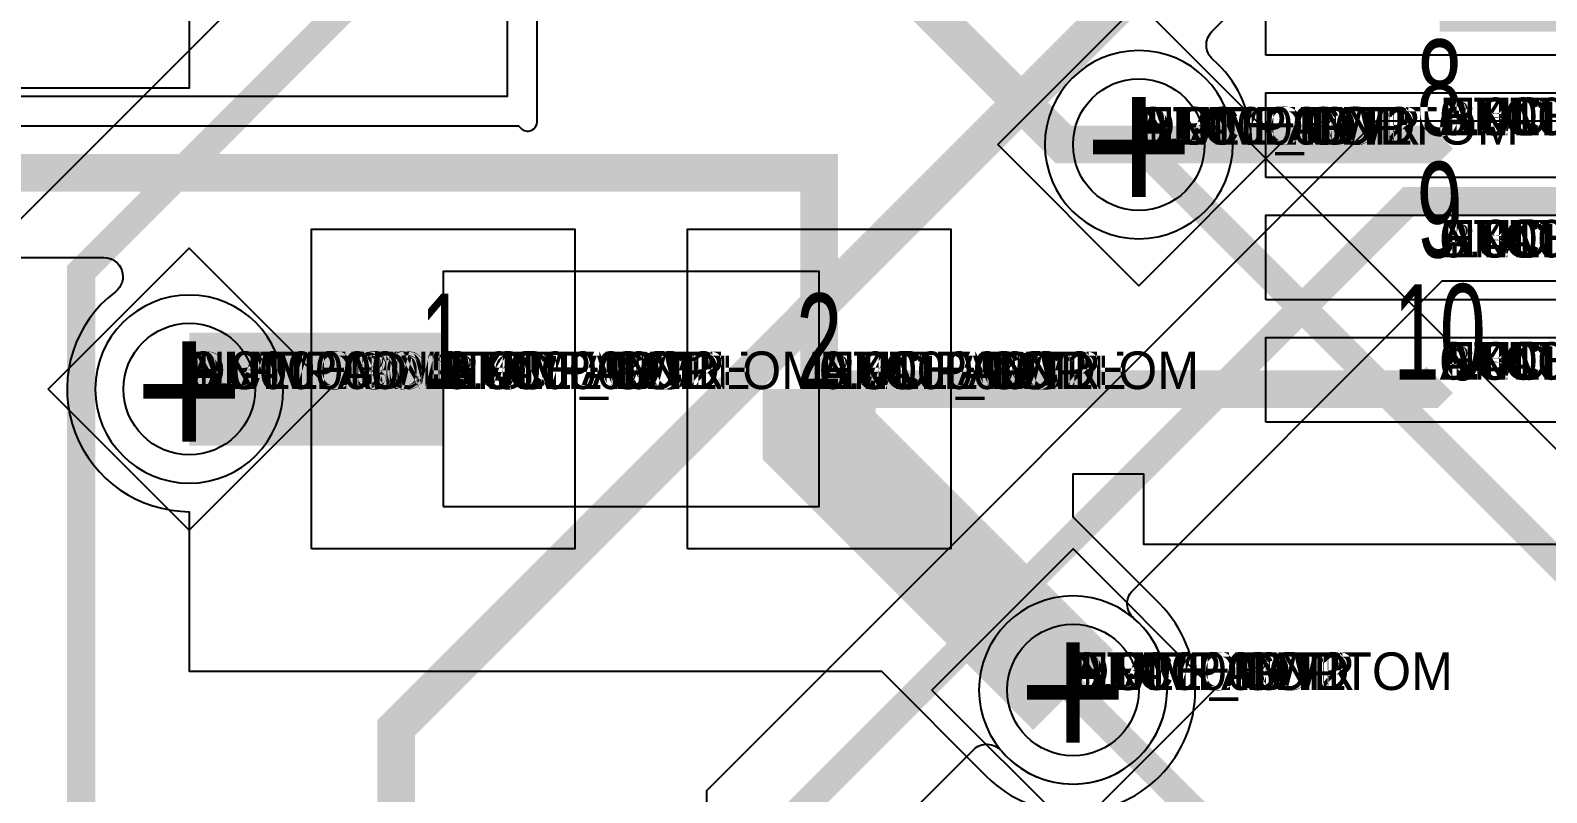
# Model space of a CAD drawing. Extents: x 0 to 323, y 0 to 320.
# Drawn here: x 84.2 to 92.27, y 78.65 to 82.71 of the extents above; entities that cross this region are included whole.
import ezdxf
from ezdxf.enums import TextEntityAlignment as Align

# ---------------------------------------------------------------- set-up
doc = ezdxf.new("R2010")
doc.units = 0
doc.header["$MEASUREMENT"] = 0
doc.layers.get('0').update_dxf_attribs({"linetype": 'CONTINUOUS'})
for name, color, linetype in [('CDN_FIGURES', 7, 'CONTINUOUS'), ('ETCH_BOTTOM', 7, 'CONTINUOUS'), ('ETCH_GND', 3, 'CONTINUOUS'), ('ETCH_INT1', 4, 'CONTINUOUS'), ('ETCH_INT2', 5, 'CONTINUOUS'), ('ETCH_PWR', 6, 'CONTINUOUS'), ('ETCH_TOP', 2, 'CONTINUOUS'), ('MANUFACTURING_NCLEGEND-1-6', 8, 'CONTINUOUS'), ('PACKAGE_GEOMETRY_ASSEMBLY_TOP', 11, 'CONTINUOUS'), ('PACKAGE_GEOMETRY_PIN_NUMBER', 9, 'CONTINUOUS')]:
    doc.layers.add(name, color=color, linetype=linetype)

# ---------------------------------------------------------------- blocks, each defined once
blk = doc.blocks.new('PAD_INFO')
for tag in ['SHAPE_TYPE', 'PAD_HEIGHT', 'PAD_LAYER', 'PAD_TYPE', 'PAD_WIDTH']:
    blk.add_attdef(tag, (0, 0), '', height=0.2)
at = {"flags": 2}
blk.add_attdef('CDN_TYPE', (0, 0), '', height=0.2, dxfattribs=at)
blk = doc.blocks.new('DRILL_INFO')
at = {"flags": 2}
blk.add_attdef('CDN_TYPE', (0, 0), '', height=0.2, dxfattribs=at)
for tag in ['FSHAPE', 'FCHAR', 'DRILL_HEIGHT', 'DIAMETER', 'PLATED', 'DRILL_WIDTH']:
    blk.add_attdef(tag, (0, 0), '', height=0.2)
blk = doc.blocks.new('VIA0700X0300')
at = {"layer": 'ETCH_BOTTOM'}
blk.add_circle((0, 0), 0.35, dxfattribs=at)
at = {"layer": 'ETCH_GND'}
blk.add_circle((0, 0), 0.35, dxfattribs=at)
at = {"layer": 'ETCH_INT1'}
blk.add_circle((0, 0), 0.35, dxfattribs=at)
at = {"layer": 'ETCH_INT2'}
blk.add_circle((0, 0), 0.35, dxfattribs=at)
at = {"layer": 'ETCH_PWR'}
blk.add_circle((0, 0), 0.35, dxfattribs=at)
at = {"layer": 'ETCH_TOP'}
blk.add_circle((0, 0), 0.35, dxfattribs=at)
ref = blk.add_blockref('PAD_INFO', (0, 0))
ref.add_attrib('PAD_LAYER', 'ETCH_TOP', (0, 0), dxfattribs={"height": 0.2})
ref.add_attrib('SHAPE_TYPE', 'NULL', (0, 0), dxfattribs={"height": 0.2})
ref.add_attrib('PAD_TYPE', 'ANTIPAD', (0, 0), dxfattribs={"height": 0.2})
ref.add_attrib('PAD_WIDTH', '0.000000', (0, 0), dxfattribs={"height": 0.2})
ref.add_attrib('PAD_HEIGHT', '0.000000', (0, 0), dxfattribs={"height": 0.2})
ref = blk.add_blockref('PAD_INFO', (0, 0))
ref.add_attrib('PAD_LAYER', 'ETCH_GND', (0, 0), dxfattribs={"height": 0.2})
ref.add_attrib('SHAPE_TYPE', 'NULL', (0, 0), dxfattribs={"height": 0.2})
ref.add_attrib('PAD_TYPE', 'ANTIPAD', (0, 0), dxfattribs={"height": 0.2})
ref.add_attrib('PAD_WIDTH', '0.000000', (0, 0), dxfattribs={"height": 0.2})
ref.add_attrib('PAD_HEIGHT', '0.000000', (0, 0), dxfattribs={"height": 0.2})
ref = blk.add_blockref('PAD_INFO', (0, 0))
ref.add_attrib('PAD_LAYER', 'ETCH_INT1', (0, 0), dxfattribs={"height": 0.2})
ref.add_attrib('SHAPE_TYPE', 'NULL', (0, 0), dxfattribs={"height": 0.2})
ref.add_attrib('PAD_TYPE', 'ANTIPAD', (0, 0), dxfattribs={"height": 0.2})
ref.add_attrib('PAD_WIDTH', '0.000000', (0, 0), dxfattribs={"height": 0.2})
ref.add_attrib('PAD_HEIGHT', '0.000000', (0, 0), dxfattribs={"height": 0.2})
ref = blk.add_blockref('PAD_INFO', (0, 0))
ref.add_attrib('PAD_LAYER', 'ETCH_INT2', (0, 0), dxfattribs={"height": 0.2})
ref.add_attrib('SHAPE_TYPE', 'NULL', (0, 0), dxfattribs={"height": 0.2})
ref.add_attrib('PAD_TYPE', 'ANTIPAD', (0, 0), dxfattribs={"height": 0.2})
ref.add_attrib('PAD_WIDTH', '0.000000', (0, 0), dxfattribs={"height": 0.2})
ref.add_attrib('PAD_HEIGHT', '0.000000', (0, 0), dxfattribs={"height": 0.2})
ref = blk.add_blockref('PAD_INFO', (0, 0))
ref.add_attrib('PAD_LAYER', 'ETCH_PWR', (0, 0), dxfattribs={"height": 0.2})
ref.add_attrib('SHAPE_TYPE', 'NULL', (0, 0), dxfattribs={"height": 0.2})
ref.add_attrib('PAD_TYPE', 'ANTIPAD', (0, 0), dxfattribs={"height": 0.2})
ref.add_attrib('PAD_WIDTH', '0.000000', (0, 0), dxfattribs={"height": 0.2})
ref.add_attrib('PAD_HEIGHT', '0.000000', (0, 0), dxfattribs={"height": 0.2})
ref = blk.add_blockref('PAD_INFO', (0, 0))
ref.add_attrib('PAD_LAYER', 'ETCH_BOTTOM', (0, 0), dxfattribs={"height": 0.2})
ref.add_attrib('SHAPE_TYPE', 'NULL', (0, 0), dxfattribs={"height": 0.2})
ref.add_attrib('PAD_TYPE', 'ANTIPAD', (0, 0), dxfattribs={"height": 0.2})
ref.add_attrib('PAD_WIDTH', '0.000000', (0, 0), dxfattribs={"height": 0.2})
ref.add_attrib('PAD_HEIGHT', '0.000000', (0, 0), dxfattribs={"height": 0.2})
ref = blk.add_blockref('PAD_INFO', (0, 0))
ref.add_attrib('PAD_LAYER', 'ETCH_TOP', (0, 0), dxfattribs={"height": 0.2})
ref.add_attrib('SHAPE_TYPE', 'NULL', (0, 0), dxfattribs={"height": 0.2})
ref.add_attrib('PAD_TYPE', 'THERMAL', (0, 0), dxfattribs={"height": 0.2})
ref.add_attrib('PAD_WIDTH', '0.000000', (0, 0), dxfattribs={"height": 0.2})
ref.add_attrib('PAD_HEIGHT', '0.000000', (0, 0), dxfattribs={"height": 0.2})
ref = blk.add_blockref('PAD_INFO', (0, 0))
ref.add_attrib('PAD_LAYER', 'ETCH_GND', (0, 0), dxfattribs={"height": 0.2})
ref.add_attrib('SHAPE_TYPE', 'NULL', (0, 0), dxfattribs={"height": 0.2})
ref.add_attrib('PAD_TYPE', 'THERMAL', (0, 0), dxfattribs={"height": 0.2})
ref.add_attrib('PAD_WIDTH', '0.000000', (0, 0), dxfattribs={"height": 0.2})
ref.add_attrib('PAD_HEIGHT', '0.000000', (0, 0), dxfattribs={"height": 0.2})
ref = blk.add_blockref('PAD_INFO', (0, 0))
ref.add_attrib('PAD_LAYER', 'ETCH_INT1', (0, 0), dxfattribs={"height": 0.2})
ref.add_attrib('SHAPE_TYPE', 'NULL', (0, 0), dxfattribs={"height": 0.2})
ref.add_attrib('PAD_TYPE', 'THERMAL', (0, 0), dxfattribs={"height": 0.2})
ref.add_attrib('PAD_WIDTH', '0.000000', (0, 0), dxfattribs={"height": 0.2})
ref.add_attrib('PAD_HEIGHT', '0.000000', (0, 0), dxfattribs={"height": 0.2})
ref = blk.add_blockref('PAD_INFO', (0, 0))
ref.add_attrib('PAD_LAYER', 'ETCH_INT2', (0, 0), dxfattribs={"height": 0.2})
ref.add_attrib('SHAPE_TYPE', 'NULL', (0, 0), dxfattribs={"height": 0.2})
ref.add_attrib('PAD_TYPE', 'THERMAL', (0, 0), dxfattribs={"height": 0.2})
ref.add_attrib('PAD_WIDTH', '0.000000', (0, 0), dxfattribs={"height": 0.2})
ref.add_attrib('PAD_HEIGHT', '0.000000', (0, 0), dxfattribs={"height": 0.2})
ref = blk.add_blockref('PAD_INFO', (0, 0))
ref.add_attrib('PAD_LAYER', 'ETCH_PWR', (0, 0), dxfattribs={"height": 0.2})
ref.add_attrib('SHAPE_TYPE', 'NULL', (0, 0), dxfattribs={"height": 0.2})
ref.add_attrib('PAD_TYPE', 'THERMAL', (0, 0), dxfattribs={"height": 0.2})
ref.add_attrib('PAD_WIDTH', '0.000000', (0, 0), dxfattribs={"height": 0.2})
ref.add_attrib('PAD_HEIGHT', '0.000000', (0, 0), dxfattribs={"height": 0.2})
ref = blk.add_blockref('PAD_INFO', (0, 0))
ref.add_attrib('PAD_LAYER', 'ETCH_BOTTOM', (0, 0), dxfattribs={"height": 0.2})
ref.add_attrib('SHAPE_TYPE', 'NULL', (0, 0), dxfattribs={"height": 0.2})
ref.add_attrib('PAD_TYPE', 'THERMAL', (0, 0), dxfattribs={"height": 0.2})
ref.add_attrib('PAD_WIDTH', '0.000000', (0, 0), dxfattribs={"height": 0.2})
ref.add_attrib('PAD_HEIGHT', '0.000000', (0, 0), dxfattribs={"height": 0.2})
ref = blk.add_blockref('PAD_INFO', (0, 0))
ref.add_attrib('PAD_LAYER', 'ETCH_TOP', (0, 0), dxfattribs={"height": 0.2})
ref.add_attrib('SHAPE_TYPE', 'CIRCLE', (0, 0), dxfattribs={"height": 0.2})
ref.add_attrib('PAD_TYPE', 'REGULAR', (0, 0), dxfattribs={"height": 0.2})
ref.add_attrib('PAD_WIDTH', '0.700000', (0, 0), dxfattribs={"height": 0.2})
ref.add_attrib('PAD_HEIGHT', '0.700000', (0, 0), dxfattribs={"height": 0.2})
ref = blk.add_blockref('PAD_INFO', (0, 0))
ref.add_attrib('PAD_LAYER', 'ETCH_GND', (0, 0), dxfattribs={"height": 0.2})
ref.add_attrib('SHAPE_TYPE', 'CIRCLE', (0, 0), dxfattribs={"height": 0.2})
ref.add_attrib('PAD_TYPE', 'REGULAR', (0, 0), dxfattribs={"height": 0.2})
ref.add_attrib('PAD_WIDTH', '0.700000', (0, 0), dxfattribs={"height": 0.2})
ref.add_attrib('PAD_HEIGHT', '0.700000', (0, 0), dxfattribs={"height": 0.2})
ref = blk.add_blockref('PAD_INFO', (0, 0))
ref.add_attrib('PAD_LAYER', 'ETCH_INT1', (0, 0), dxfattribs={"height": 0.2})
ref.add_attrib('SHAPE_TYPE', 'CIRCLE', (0, 0), dxfattribs={"height": 0.2})
ref.add_attrib('PAD_TYPE', 'REGULAR', (0, 0), dxfattribs={"height": 0.2})
ref.add_attrib('PAD_WIDTH', '0.700000', (0, 0), dxfattribs={"height": 0.2})
ref.add_attrib('PAD_HEIGHT', '0.700000', (0, 0), dxfattribs={"height": 0.2})
ref = blk.add_blockref('PAD_INFO', (0, 0))
ref.add_attrib('PAD_LAYER', 'ETCH_INT2', (0, 0), dxfattribs={"height": 0.2})
ref.add_attrib('SHAPE_TYPE', 'CIRCLE', (0, 0), dxfattribs={"height": 0.2})
ref.add_attrib('PAD_TYPE', 'REGULAR', (0, 0), dxfattribs={"height": 0.2})
ref.add_attrib('PAD_WIDTH', '0.700000', (0, 0), dxfattribs={"height": 0.2})
ref.add_attrib('PAD_HEIGHT', '0.700000', (0, 0), dxfattribs={"height": 0.2})
ref = blk.add_blockref('PAD_INFO', (0, 0))
ref.add_attrib('PAD_LAYER', 'ETCH_PWR', (0, 0), dxfattribs={"height": 0.2})
ref.add_attrib('SHAPE_TYPE', 'CIRCLE', (0, 0), dxfattribs={"height": 0.2})
ref.add_attrib('PAD_TYPE', 'REGULAR', (0, 0), dxfattribs={"height": 0.2})
ref.add_attrib('PAD_WIDTH', '0.700000', (0, 0), dxfattribs={"height": 0.2})
ref.add_attrib('PAD_HEIGHT', '0.700000', (0, 0), dxfattribs={"height": 0.2})
ref = blk.add_blockref('PAD_INFO', (0, 0))
ref.add_attrib('PAD_LAYER', 'ETCH_BOTTOM', (0, 0), dxfattribs={"height": 0.2})
ref.add_attrib('SHAPE_TYPE', 'CIRCLE', (0, 0), dxfattribs={"height": 0.2})
ref.add_attrib('PAD_TYPE', 'REGULAR', (0, 0), dxfattribs={"height": 0.2})
ref.add_attrib('PAD_WIDTH', '0.700000', (0, 0), dxfattribs={"height": 0.2})
ref.add_attrib('PAD_HEIGHT', '0.700000', (0, 0), dxfattribs={"height": 0.2})
ref = blk.add_blockref('DRILL_INFO', (0, 0))
ref.add_attrib('DIAMETER', '0.300000', (0, 0), dxfattribs={"height": 0.2})
ref.add_attrib('PLATED', 'PLATED', (0, 0), dxfattribs={"height": 0.2})
ref.add_attrib('FSHAPE', 'DIAMOND', (0, 0), dxfattribs={"height": 0.2})
ref.add_attrib('FCHAR', '+', (0, 0), dxfattribs={"height": 0.2})
ref.add_attrib('DRILL_WIDTH', '1.500000', (0, 0), dxfattribs={"height": 0.2})
ref.add_attrib('DRILL_HEIGHT', '1.500000', (0, 0), dxfattribs={"height": 0.2})
for tag in ['CDN_TYPE', 'PIN']:
    blk.add_attdef(tag, (0, 0), '', height=0.2)
at = {"flags": 2}
for tag in ['PSTKNAME', 'BBV']:
    blk.add_attdef(tag, (0, 0), '', height=0.2, dxfattribs=at)
blk = doc.blocks.new('FIGURE_DIAMOND')
at = {"layer": 'CDN_FIGURES'}
blk.add_lwpolyline([(-0.5, 0), (0, 0.5), (0.5, 0), (0, -0.5)], close=True, dxfattribs=at)
blk = doc.blocks.new('RC1850X0450TS_NS')
at = {"layer": 'ETCH_TOP'}
blk.add_lwpolyline([(-0.925, -0.225), (-0.925, 0.225), (0.925, 0.225), (0.925, -0.225)], close=True, dxfattribs=at)
ref = blk.add_blockref('PAD_INFO', (0, 0))
ref.add_attrib('PAD_LAYER', 'ETCH_TOP', (0, 0), dxfattribs={"height": 0.2})
ref.add_attrib('SHAPE_TYPE', 'NULL', (0, 0), dxfattribs={"height": 0.2})
ref.add_attrib('PAD_TYPE', 'ANTIPAD', (0, 0), dxfattribs={"height": 0.2})
ref.add_attrib('PAD_WIDTH', '0.000000', (0, 0), dxfattribs={"height": 0.2})
ref.add_attrib('PAD_HEIGHT', '0.000000', (0, 0), dxfattribs={"height": 0.2})
ref = blk.add_blockref('PAD_INFO', (0, 0))
ref.add_attrib('PAD_LAYER', 'ETCH_GND', (0, 0), dxfattribs={"height": 0.2})
ref.add_attrib('SHAPE_TYPE', 'NULL', (0, 0), dxfattribs={"height": 0.2})
ref.add_attrib('PAD_TYPE', 'ANTIPAD', (0, 0), dxfattribs={"height": 0.2})
ref.add_attrib('PAD_WIDTH', '0.000000', (0, 0), dxfattribs={"height": 0.2})
ref.add_attrib('PAD_HEIGHT', '0.000000', (0, 0), dxfattribs={"height": 0.2})
ref = blk.add_blockref('PAD_INFO', (0, 0))
ref.add_attrib('PAD_LAYER', 'ETCH_INT1', (0, 0), dxfattribs={"height": 0.2})
ref.add_attrib('SHAPE_TYPE', 'NULL', (0, 0), dxfattribs={"height": 0.2})
ref.add_attrib('PAD_TYPE', 'ANTIPAD', (0, 0), dxfattribs={"height": 0.2})
ref.add_attrib('PAD_WIDTH', '0.000000', (0, 0), dxfattribs={"height": 0.2})
ref.add_attrib('PAD_HEIGHT', '0.000000', (0, 0), dxfattribs={"height": 0.2})
ref = blk.add_blockref('PAD_INFO', (0, 0))
ref.add_attrib('PAD_LAYER', 'ETCH_INT2', (0, 0), dxfattribs={"height": 0.2})
ref.add_attrib('SHAPE_TYPE', 'NULL', (0, 0), dxfattribs={"height": 0.2})
ref.add_attrib('PAD_TYPE', 'ANTIPAD', (0, 0), dxfattribs={"height": 0.2})
ref.add_attrib('PAD_WIDTH', '0.000000', (0, 0), dxfattribs={"height": 0.2})
ref.add_attrib('PAD_HEIGHT', '0.000000', (0, 0), dxfattribs={"height": 0.2})
ref = blk.add_blockref('PAD_INFO', (0, 0))
ref.add_attrib('PAD_LAYER', 'ETCH_PWR', (0, 0), dxfattribs={"height": 0.2})
ref.add_attrib('SHAPE_TYPE', 'NULL', (0, 0), dxfattribs={"height": 0.2})
ref.add_attrib('PAD_TYPE', 'ANTIPAD', (0, 0), dxfattribs={"height": 0.2})
ref.add_attrib('PAD_WIDTH', '0.000000', (0, 0), dxfattribs={"height": 0.2})
ref.add_attrib('PAD_HEIGHT', '0.000000', (0, 0), dxfattribs={"height": 0.2})
ref = blk.add_blockref('PAD_INFO', (0, 0))
ref.add_attrib('PAD_LAYER', 'ETCH_BOTTOM', (0, 0), dxfattribs={"height": 0.2})
ref.add_attrib('SHAPE_TYPE', 'NULL', (0, 0), dxfattribs={"height": 0.2})
ref.add_attrib('PAD_TYPE', 'ANTIPAD', (0, 0), dxfattribs={"height": 0.2})
ref.add_attrib('PAD_WIDTH', '0.000000', (0, 0), dxfattribs={"height": 0.2})
ref.add_attrib('PAD_HEIGHT', '0.000000', (0, 0), dxfattribs={"height": 0.2})
ref = blk.add_blockref('PAD_INFO', (0, 0))
ref.add_attrib('PAD_LAYER', 'ETCH_TOP', (0, 0), dxfattribs={"height": 0.2})
ref.add_attrib('SHAPE_TYPE', 'NULL', (0, 0), dxfattribs={"height": 0.2})
ref.add_attrib('PAD_TYPE', 'THERMAL', (0, 0), dxfattribs={"height": 0.2})
ref.add_attrib('PAD_WIDTH', '0.000000', (0, 0), dxfattribs={"height": 0.2})
ref.add_attrib('PAD_HEIGHT', '0.000000', (0, 0), dxfattribs={"height": 0.2})
ref = blk.add_blockref('PAD_INFO', (0, 0))
ref.add_attrib('PAD_LAYER', 'ETCH_GND', (0, 0), dxfattribs={"height": 0.2})
ref.add_attrib('SHAPE_TYPE', 'NULL', (0, 0), dxfattribs={"height": 0.2})
ref.add_attrib('PAD_TYPE', 'THERMAL', (0, 0), dxfattribs={"height": 0.2})
ref.add_attrib('PAD_WIDTH', '0.000000', (0, 0), dxfattribs={"height": 0.2})
ref.add_attrib('PAD_HEIGHT', '0.000000', (0, 0), dxfattribs={"height": 0.2})
ref = blk.add_blockref('PAD_INFO', (0, 0))
ref.add_attrib('PAD_LAYER', 'ETCH_INT1', (0, 0), dxfattribs={"height": 0.2})
ref.add_attrib('SHAPE_TYPE', 'NULL', (0, 0), dxfattribs={"height": 0.2})
ref.add_attrib('PAD_TYPE', 'THERMAL', (0, 0), dxfattribs={"height": 0.2})
ref.add_attrib('PAD_WIDTH', '0.000000', (0, 0), dxfattribs={"height": 0.2})
ref.add_attrib('PAD_HEIGHT', '0.000000', (0, 0), dxfattribs={"height": 0.2})
ref = blk.add_blockref('PAD_INFO', (0, 0))
ref.add_attrib('PAD_LAYER', 'ETCH_INT2', (0, 0), dxfattribs={"height": 0.2})
ref.add_attrib('SHAPE_TYPE', 'NULL', (0, 0), dxfattribs={"height": 0.2})
ref.add_attrib('PAD_TYPE', 'THERMAL', (0, 0), dxfattribs={"height": 0.2})
ref.add_attrib('PAD_WIDTH', '0.000000', (0, 0), dxfattribs={"height": 0.2})
ref.add_attrib('PAD_HEIGHT', '0.000000', (0, 0), dxfattribs={"height": 0.2})
ref = blk.add_blockref('PAD_INFO', (0, 0))
ref.add_attrib('PAD_LAYER', 'ETCH_PWR', (0, 0), dxfattribs={"height": 0.2})
ref.add_attrib('SHAPE_TYPE', 'NULL', (0, 0), dxfattribs={"height": 0.2})
ref.add_attrib('PAD_TYPE', 'THERMAL', (0, 0), dxfattribs={"height": 0.2})
ref.add_attrib('PAD_WIDTH', '0.000000', (0, 0), dxfattribs={"height": 0.2})
ref.add_attrib('PAD_HEIGHT', '0.000000', (0, 0), dxfattribs={"height": 0.2})
ref = blk.add_blockref('PAD_INFO', (0, 0))
ref.add_attrib('PAD_LAYER', 'ETCH_BOTTOM', (0, 0), dxfattribs={"height": 0.2})
ref.add_attrib('SHAPE_TYPE', 'NULL', (0, 0), dxfattribs={"height": 0.2})
ref.add_attrib('PAD_TYPE', 'THERMAL', (0, 0), dxfattribs={"height": 0.2})
ref.add_attrib('PAD_WIDTH', '0.000000', (0, 0), dxfattribs={"height": 0.2})
ref.add_attrib('PAD_HEIGHT', '0.000000', (0, 0), dxfattribs={"height": 0.2})
ref = blk.add_blockref('PAD_INFO', (0, 0))
ref.add_attrib('PAD_LAYER', 'ETCH_TOP', (0, 0), dxfattribs={"height": 0.2})
ref.add_attrib('SHAPE_TYPE', 'RECTANGLE', (0, 0), dxfattribs={"height": 0.2})
ref.add_attrib('PAD_TYPE', 'REGULAR', (0, 0), dxfattribs={"height": 0.2})
ref.add_attrib('PAD_WIDTH', '1.850000', (0, 0), dxfattribs={"height": 0.2})
ref.add_attrib('PAD_HEIGHT', '0.450000', (0, 0), dxfattribs={"height": 0.2})
ref = blk.add_blockref('PAD_INFO', (0, 0))
ref.add_attrib('PAD_LAYER', 'ETCH_GND', (0, 0), dxfattribs={"height": 0.2})
ref.add_attrib('SHAPE_TYPE', 'NULL', (0, 0), dxfattribs={"height": 0.2})
ref.add_attrib('PAD_TYPE', 'REGULAR', (0, 0), dxfattribs={"height": 0.2})
ref.add_attrib('PAD_WIDTH', '0.000000', (0, 0), dxfattribs={"height": 0.2})
ref.add_attrib('PAD_HEIGHT', '0.000000', (0, 0), dxfattribs={"height": 0.2})
ref = blk.add_blockref('PAD_INFO', (0, 0))
ref.add_attrib('PAD_LAYER', 'ETCH_INT1', (0, 0), dxfattribs={"height": 0.2})
ref.add_attrib('SHAPE_TYPE', 'NULL', (0, 0), dxfattribs={"height": 0.2})
ref.add_attrib('PAD_TYPE', 'REGULAR', (0, 0), dxfattribs={"height": 0.2})
ref.add_attrib('PAD_WIDTH', '0.000000', (0, 0), dxfattribs={"height": 0.2})
ref.add_attrib('PAD_HEIGHT', '0.000000', (0, 0), dxfattribs={"height": 0.2})
ref = blk.add_blockref('PAD_INFO', (0, 0))
ref.add_attrib('PAD_LAYER', 'ETCH_INT2', (0, 0), dxfattribs={"height": 0.2})
ref.add_attrib('SHAPE_TYPE', 'NULL', (0, 0), dxfattribs={"height": 0.2})
ref.add_attrib('PAD_TYPE', 'REGULAR', (0, 0), dxfattribs={"height": 0.2})
ref.add_attrib('PAD_WIDTH', '0.000000', (0, 0), dxfattribs={"height": 0.2})
ref.add_attrib('PAD_HEIGHT', '0.000000', (0, 0), dxfattribs={"height": 0.2})
ref = blk.add_blockref('PAD_INFO', (0, 0))
ref.add_attrib('PAD_LAYER', 'ETCH_PWR', (0, 0), dxfattribs={"height": 0.2})
ref.add_attrib('SHAPE_TYPE', 'NULL', (0, 0), dxfattribs={"height": 0.2})
ref.add_attrib('PAD_TYPE', 'REGULAR', (0, 0), dxfattribs={"height": 0.2})
ref.add_attrib('PAD_WIDTH', '0.000000', (0, 0), dxfattribs={"height": 0.2})
ref.add_attrib('PAD_HEIGHT', '0.000000', (0, 0), dxfattribs={"height": 0.2})
ref = blk.add_blockref('PAD_INFO', (0, 0))
ref.add_attrib('PAD_LAYER', 'ETCH_BOTTOM', (0, 0), dxfattribs={"height": 0.2})
ref.add_attrib('SHAPE_TYPE', 'NULL', (0, 0), dxfattribs={"height": 0.2})
ref.add_attrib('PAD_TYPE', 'REGULAR', (0, 0), dxfattribs={"height": 0.2})
ref.add_attrib('PAD_WIDTH', '0.000000', (0, 0), dxfattribs={"height": 0.2})
ref.add_attrib('PAD_HEIGHT', '0.000000', (0, 0), dxfattribs={"height": 0.2})
ref = blk.add_blockref('DRILL_INFO', (0, 0))
ref.add_attrib('DIAMETER', '0.000000', (0, 0), dxfattribs={"height": 0.2})
ref.add_attrib('PLATED', 'PLATED', (0, 0), dxfattribs={"height": 0.2})
ref.add_attrib('FSHAPE', 'NULL', (0, 0), dxfattribs={"height": 0.2})
ref.add_attrib('DRILL_WIDTH', '0.000000', (0, 0), dxfattribs={"height": 0.2})
ref.add_attrib('DRILL_HEIGHT', '0.000000', (0, 0), dxfattribs={"height": 0.2})
for tag in ['CDN_TYPE', 'PIN']:
    blk.add_attdef(tag, (0, 0), '', height=0.2)
at = {"flags": 2}
for tag in ['PSTKNAME', 'BBV']:
    blk.add_attdef(tag, (0, 0), '', height=0.2, dxfattribs=at)
blk = doc.blocks.new('F152')
at = {"layer": 'ETCH_TOP'}
ref = blk.add_blockref('RC1850X0450TS_NS', (0, -5.85), dxfattribs=at)
ref.add_attrib('CDN_TYPE', 'PIN', (0, 0), dxfattribs={"height": 0.2})
ref.add_attrib('PIN', '10', (0, 0), dxfattribs={"height": 0.2})
ref = blk.add_blockref('RC1850X0450TS_NS', (0, -5.2), dxfattribs=at)
ref.add_attrib('CDN_TYPE', 'PIN', (0, 0), dxfattribs={"height": 0.2})
ref.add_attrib('PIN', '9', (0, 0), dxfattribs={"height": 0.2})
ref = blk.add_blockref('RC1850X0450TS_NS', (0, -4.55), dxfattribs=at)
ref.add_attrib('CDN_TYPE', 'PIN', (0, 0), dxfattribs={"height": 0.2})
ref.add_attrib('PIN', '8', (0, 0), dxfattribs={"height": 0.2})
ref = blk.add_blockref('RC1850X0450TS_NS', (0, -3.9), dxfattribs=at)
ref.add_attrib('CDN_TYPE', 'PIN', (0, 0), dxfattribs={"height": 0.2})
ref.add_attrib('PIN', '7', (0, 0), dxfattribs={"height": 0.2})
ref = blk.add_blockref('RC1850X0450TS_NS', (5.75, -4.55), dxfattribs=at)
ref.add_attrib('CDN_TYPE', 'PIN', (0, 0), dxfattribs={"height": 0.2})
ref.add_attrib('PIN', '13', (0, 0), dxfattribs={"height": 0.2})
ref = blk.add_blockref('RC1850X0450TS_NS', (5.75, -5.2), dxfattribs=at)
ref.add_attrib('CDN_TYPE', 'PIN', (0, 0), dxfattribs={"height": 0.2})
ref.add_attrib('PIN', '12', (0, 0), dxfattribs={"height": 0.2})
ref = blk.add_blockref('RC1850X0450TS_NS', (5.75, -3.9), dxfattribs=at)
ref.add_attrib('CDN_TYPE', 'PIN', (0, 0), dxfattribs={"height": 0.2})
ref.add_attrib('PIN', '14', (0, 0), dxfattribs={"height": 0.2})
ref = blk.add_blockref('RC1850X0450TS_NS', (5.75, -5.85), dxfattribs=at)
ref.add_attrib('CDN_TYPE', 'PIN', (0, 0), dxfattribs={"height": 0.2})
ref.add_attrib('PIN', '11', (0, 0), dxfattribs={"height": 0.2})
at = {"flags": 2}
for tag in ['SYMBOL_TYPE', 'CDN_TYPE', 'REFDES']:
    blk.add_attdef(tag, (0, 0), '', height=0.2, dxfattribs=at)
blk = doc.blocks.new('RC1400X1700TS')
at = {"layer": 'ETCH_TOP'}
blk.add_lwpolyline([(-0.7, -0.85), (-0.7, 0.85), (0.7, 0.85), (0.7, -0.85)], close=True, dxfattribs=at)
ref = blk.add_blockref('PAD_INFO', (0, 0))
ref.add_attrib('PAD_LAYER', 'ETCH_TOP', (0, 0), dxfattribs={"height": 0.2})
ref.add_attrib('SHAPE_TYPE', 'NULL', (0, 0), dxfattribs={"height": 0.2})
ref.add_attrib('PAD_TYPE', 'ANTIPAD', (0, 0), dxfattribs={"height": 0.2})
ref.add_attrib('PAD_WIDTH', '0.000000', (0, 0), dxfattribs={"height": 0.2})
ref.add_attrib('PAD_HEIGHT', '0.000000', (0, 0), dxfattribs={"height": 0.2})
ref = blk.add_blockref('PAD_INFO', (0, 0))
ref.add_attrib('PAD_LAYER', 'ETCH_GND', (0, 0), dxfattribs={"height": 0.2})
ref.add_attrib('SHAPE_TYPE', 'NULL', (0, 0), dxfattribs={"height": 0.2})
ref.add_attrib('PAD_TYPE', 'ANTIPAD', (0, 0), dxfattribs={"height": 0.2})
ref.add_attrib('PAD_WIDTH', '0.000000', (0, 0), dxfattribs={"height": 0.2})
ref.add_attrib('PAD_HEIGHT', '0.000000', (0, 0), dxfattribs={"height": 0.2})
ref = blk.add_blockref('PAD_INFO', (0, 0))
ref.add_attrib('PAD_LAYER', 'ETCH_INT1', (0, 0), dxfattribs={"height": 0.2})
ref.add_attrib('SHAPE_TYPE', 'NULL', (0, 0), dxfattribs={"height": 0.2})
ref.add_attrib('PAD_TYPE', 'ANTIPAD', (0, 0), dxfattribs={"height": 0.2})
ref.add_attrib('PAD_WIDTH', '0.000000', (0, 0), dxfattribs={"height": 0.2})
ref.add_attrib('PAD_HEIGHT', '0.000000', (0, 0), dxfattribs={"height": 0.2})
ref = blk.add_blockref('PAD_INFO', (0, 0))
ref.add_attrib('PAD_LAYER', 'ETCH_INT2', (0, 0), dxfattribs={"height": 0.2})
ref.add_attrib('SHAPE_TYPE', 'NULL', (0, 0), dxfattribs={"height": 0.2})
ref.add_attrib('PAD_TYPE', 'ANTIPAD', (0, 0), dxfattribs={"height": 0.2})
ref.add_attrib('PAD_WIDTH', '0.000000', (0, 0), dxfattribs={"height": 0.2})
ref.add_attrib('PAD_HEIGHT', '0.000000', (0, 0), dxfattribs={"height": 0.2})
ref = blk.add_blockref('PAD_INFO', (0, 0))
ref.add_attrib('PAD_LAYER', 'ETCH_PWR', (0, 0), dxfattribs={"height": 0.2})
ref.add_attrib('SHAPE_TYPE', 'NULL', (0, 0), dxfattribs={"height": 0.2})
ref.add_attrib('PAD_TYPE', 'ANTIPAD', (0, 0), dxfattribs={"height": 0.2})
ref.add_attrib('PAD_WIDTH', '0.000000', (0, 0), dxfattribs={"height": 0.2})
ref.add_attrib('PAD_HEIGHT', '0.000000', (0, 0), dxfattribs={"height": 0.2})
ref = blk.add_blockref('PAD_INFO', (0, 0))
ref.add_attrib('PAD_LAYER', 'ETCH_BOTTOM', (0, 0), dxfattribs={"height": 0.2})
ref.add_attrib('SHAPE_TYPE', 'NULL', (0, 0), dxfattribs={"height": 0.2})
ref.add_attrib('PAD_TYPE', 'ANTIPAD', (0, 0), dxfattribs={"height": 0.2})
ref.add_attrib('PAD_WIDTH', '0.000000', (0, 0), dxfattribs={"height": 0.2})
ref.add_attrib('PAD_HEIGHT', '0.000000', (0, 0), dxfattribs={"height": 0.2})
ref = blk.add_blockref('PAD_INFO', (0, 0))
ref.add_attrib('PAD_LAYER', 'ETCH_TOP', (0, 0), dxfattribs={"height": 0.2})
ref.add_attrib('SHAPE_TYPE', 'NULL', (0, 0), dxfattribs={"height": 0.2})
ref.add_attrib('PAD_TYPE', 'THERMAL', (0, 0), dxfattribs={"height": 0.2})
ref.add_attrib('PAD_WIDTH', '0.000000', (0, 0), dxfattribs={"height": 0.2})
ref.add_attrib('PAD_HEIGHT', '0.000000', (0, 0), dxfattribs={"height": 0.2})
ref = blk.add_blockref('PAD_INFO', (0, 0))
ref.add_attrib('PAD_LAYER', 'ETCH_GND', (0, 0), dxfattribs={"height": 0.2})
ref.add_attrib('SHAPE_TYPE', 'NULL', (0, 0), dxfattribs={"height": 0.2})
ref.add_attrib('PAD_TYPE', 'THERMAL', (0, 0), dxfattribs={"height": 0.2})
ref.add_attrib('PAD_WIDTH', '0.000000', (0, 0), dxfattribs={"height": 0.2})
ref.add_attrib('PAD_HEIGHT', '0.000000', (0, 0), dxfattribs={"height": 0.2})
ref = blk.add_blockref('PAD_INFO', (0, 0))
ref.add_attrib('PAD_LAYER', 'ETCH_INT1', (0, 0), dxfattribs={"height": 0.2})
ref.add_attrib('SHAPE_TYPE', 'NULL', (0, 0), dxfattribs={"height": 0.2})
ref.add_attrib('PAD_TYPE', 'THERMAL', (0, 0), dxfattribs={"height": 0.2})
ref.add_attrib('PAD_WIDTH', '0.000000', (0, 0), dxfattribs={"height": 0.2})
ref.add_attrib('PAD_HEIGHT', '0.000000', (0, 0), dxfattribs={"height": 0.2})
ref = blk.add_blockref('PAD_INFO', (0, 0))
ref.add_attrib('PAD_LAYER', 'ETCH_INT2', (0, 0), dxfattribs={"height": 0.2})
ref.add_attrib('SHAPE_TYPE', 'NULL', (0, 0), dxfattribs={"height": 0.2})
ref.add_attrib('PAD_TYPE', 'THERMAL', (0, 0), dxfattribs={"height": 0.2})
ref.add_attrib('PAD_WIDTH', '0.000000', (0, 0), dxfattribs={"height": 0.2})
ref.add_attrib('PAD_HEIGHT', '0.000000', (0, 0), dxfattribs={"height": 0.2})
ref = blk.add_blockref('PAD_INFO', (0, 0))
ref.add_attrib('PAD_LAYER', 'ETCH_PWR', (0, 0), dxfattribs={"height": 0.2})
ref.add_attrib('SHAPE_TYPE', 'NULL', (0, 0), dxfattribs={"height": 0.2})
ref.add_attrib('PAD_TYPE', 'THERMAL', (0, 0), dxfattribs={"height": 0.2})
ref.add_attrib('PAD_WIDTH', '0.000000', (0, 0), dxfattribs={"height": 0.2})
ref.add_attrib('PAD_HEIGHT', '0.000000', (0, 0), dxfattribs={"height": 0.2})
ref = blk.add_blockref('PAD_INFO', (0, 0))
ref.add_attrib('PAD_LAYER', 'ETCH_BOTTOM', (0, 0), dxfattribs={"height": 0.2})
ref.add_attrib('SHAPE_TYPE', 'NULL', (0, 0), dxfattribs={"height": 0.2})
ref.add_attrib('PAD_TYPE', 'THERMAL', (0, 0), dxfattribs={"height": 0.2})
ref.add_attrib('PAD_WIDTH', '0.000000', (0, 0), dxfattribs={"height": 0.2})
ref.add_attrib('PAD_HEIGHT', '0.000000', (0, 0), dxfattribs={"height": 0.2})
ref = blk.add_blockref('PAD_INFO', (0, 0))
ref.add_attrib('PAD_LAYER', 'ETCH_GND', (0, 0), dxfattribs={"height": 0.2})
ref.add_attrib('SHAPE_TYPE', 'NULL', (0, 0), dxfattribs={"height": 0.2})
ref.add_attrib('PAD_TYPE', 'REGULAR', (0, 0), dxfattribs={"height": 0.2})
ref.add_attrib('PAD_WIDTH', '0.000000', (0, 0), dxfattribs={"height": 0.2})
ref.add_attrib('PAD_HEIGHT', '0.000000', (0, 0), dxfattribs={"height": 0.2})
ref = blk.add_blockref('PAD_INFO', (0, 0))
ref.add_attrib('PAD_LAYER', 'ETCH_INT1', (0, 0), dxfattribs={"height": 0.2})
ref.add_attrib('SHAPE_TYPE', 'NULL', (0, 0), dxfattribs={"height": 0.2})
ref.add_attrib('PAD_TYPE', 'REGULAR', (0, 0), dxfattribs={"height": 0.2})
ref.add_attrib('PAD_WIDTH', '0.000000', (0, 0), dxfattribs={"height": 0.2})
ref.add_attrib('PAD_HEIGHT', '0.000000', (0, 0), dxfattribs={"height": 0.2})
ref = blk.add_blockref('PAD_INFO', (0, 0))
ref.add_attrib('PAD_LAYER', 'ETCH_INT2', (0, 0), dxfattribs={"height": 0.2})
ref.add_attrib('SHAPE_TYPE', 'NULL', (0, 0), dxfattribs={"height": 0.2})
ref.add_attrib('PAD_TYPE', 'REGULAR', (0, 0), dxfattribs={"height": 0.2})
ref.add_attrib('PAD_WIDTH', '0.000000', (0, 0), dxfattribs={"height": 0.2})
ref.add_attrib('PAD_HEIGHT', '0.000000', (0, 0), dxfattribs={"height": 0.2})
ref = blk.add_blockref('PAD_INFO', (0, 0))
ref.add_attrib('PAD_LAYER', 'ETCH_PWR', (0, 0), dxfattribs={"height": 0.2})
ref.add_attrib('SHAPE_TYPE', 'NULL', (0, 0), dxfattribs={"height": 0.2})
ref.add_attrib('PAD_TYPE', 'REGULAR', (0, 0), dxfattribs={"height": 0.2})
ref.add_attrib('PAD_WIDTH', '0.000000', (0, 0), dxfattribs={"height": 0.2})
ref.add_attrib('PAD_HEIGHT', '0.000000', (0, 0), dxfattribs={"height": 0.2})
ref = blk.add_blockref('PAD_INFO', (0, 0))
ref.add_attrib('PAD_LAYER', 'ETCH_BOTTOM', (0, 0), dxfattribs={"height": 0.2})
ref.add_attrib('SHAPE_TYPE', 'NULL', (0, 0), dxfattribs={"height": 0.2})
ref.add_attrib('PAD_TYPE', 'REGULAR', (0, 0), dxfattribs={"height": 0.2})
ref.add_attrib('PAD_WIDTH', '0.000000', (0, 0), dxfattribs={"height": 0.2})
ref.add_attrib('PAD_HEIGHT', '0.000000', (0, 0), dxfattribs={"height": 0.2})
ref = blk.add_blockref('DRILL_INFO', (0, 0))
ref.add_attrib('DIAMETER', '0.000000', (0, 0), dxfattribs={"height": 0.2})
ref.add_attrib('PLATED', 'PLATED', (0, 0), dxfattribs={"height": 0.2})
ref.add_attrib('FSHAPE', 'NULL', (0, 0), dxfattribs={"height": 0.2})
ref.add_attrib('DRILL_WIDTH', '0.000000', (0, 0), dxfattribs={"height": 0.2})
ref.add_attrib('DRILL_HEIGHT', '0.000000', (0, 0), dxfattribs={"height": 0.2})
ref = blk.add_blockref('PAD_INFO', (0, 0))
ref.add_attrib('PAD_LAYER', 'ETCH_TOP', (0, 0), dxfattribs={"height": 0.2})
ref.add_attrib('SHAPE_TYPE', 'RECTANGLE', (0, 0), dxfattribs={"height": 0.2})
ref.add_attrib('PAD_TYPE', 'REGULAR', (0, 0), dxfattribs={"height": 0.2})
ref.add_attrib('PAD_WIDTH', '1.400000', (0, 0), dxfattribs={"height": 0.2})
ref.add_attrib('PAD_HEIGHT', '1.700000', (0, 0), dxfattribs={"height": 0.2})
for tag in ['CDN_TYPE', 'PIN']:
    blk.add_attdef(tag, (0, 0), '', height=0.2)
at = {"flags": 2}
for tag in ['PSTKNAME', 'BBV']:
    blk.add_attdef(tag, (0, 0), '', height=0.2, dxfattribs=at)
blk = doc.blocks.new('F91')
at = {"layer": 'PACKAGE_GEOMETRY_ASSEMBLY_TOP'}
blk.add_lwpolyline([(0, -0.625), (2, -0.625), (2, 0.625), (0, 0.625)], close=True, dxfattribs=at)
at = {"layer": 'ETCH_TOP'}
ref = blk.add_blockref('RC1400X1700TS', (0, 0), dxfattribs=at)
ref.add_attrib('CDN_TYPE', 'PIN', (0, 0), dxfattribs={"height": 0.2})
ref.add_attrib('PIN', '1', (0, 0), dxfattribs={"height": 0.2})
ref = blk.add_blockref('RC1400X1700TS', (2, 0), dxfattribs=at)
ref.add_attrib('CDN_TYPE', 'PIN', (0, 0), dxfattribs={"height": 0.2})
ref.add_attrib('PIN', '2', (0, 0), dxfattribs={"height": 0.2})
at = {"flags": 2}
for tag in ['SYMBOL_TYPE', 'CDN_TYPE', 'REFDES']:
    blk.add_attdef(tag, (0, 0), '', height=0.2, dxfattribs=at)

msp = doc.modelspace()

# ---------------------------------------------------------------- linework, layer by layer
at = {"layer": 'ETCH_BOTTOM'}
for points, format in [([(93.6501, 79.1511), (90.7004, 82.1008), (90.6997, 82.1207, 0.207983), (90.4939, 82.5527, -0.434592), (90.4888, 82.7009), (91.2001, 83.4122), (91.2001, 84.5961), (89.8501, 85.9461), (89.8501, 86.3027), (89.8618, 86.3168, 0.336052), (89.8939, 87.0409, -0.604613), (89.9773, 87.1999), (93.965, 87.1999)], "xyb"), ([(89.4, 86.7, 0.2, 0.2, 0), (89.4, 85.7597, 0.2, 0.2, 0), (90.75, 84.4097, 0.2, 0.2, 0), (90.75, 83.5986, 0.2, 0.2, 0), (86.15, 78.9986, 0.2, 0.2, 0), (86.15, 70.0514, 0.2, 0.2, 0), (86.6514, 69.55, 0.2, 0.2, 0), (86.8097, 69.55, 0.2, 0.2, 0), (90.8111, 65.5486, 0.2, 0.2, 0), (90.954, 65.5486, 0.2, 0.2, 0), (91.3, 65.2026, 0.2, 0.2, 0), (91.3, 64.823, 0.2, 0.2, 0), (93.4, 62.723, 0.2, 0.2, 0), (93.4, 61.977, 0.2, 0.2, 0), (92.575, 61.152, 0.2, 0.2, 0), (92.575, 58.125, 0.2, 0.2, 0), (91.4, 56.95, 0.2, 0.2, 0)], "xyseb"), ([(74.2998, 86.6499), (87.4121, 86.6499), (88.0612, 86.0009, -0.434813), (88.056, 85.8527, 0.20795), (87.8503, 85.4207), (87.8496, 85.4008), (84.0499, 81.6011)], "xyb"), ([(90.7, 64.954, 0.15, 0.15, 0), (90.7, 65.0417, 0.15, 0.15, 0), (84.475, 71.2667, 0.15, 0.15, 0), (84.475, 81.425, 0.15, 0.15, 0), (88.45, 85.4, 0.15, 0.15, 0)], "xyseb"), ([(90.1, 82.1, 0.15, 0.15, 0), (93.225, 78.975, 0.15, 0.15, 0), (93.225, 63.8527, 0.15, 0.15, 0), (94.075, 63.0027, 0.15, 0.15, 0), (94.075, 61.6973, 0.15, 0.15, 0), (93.25, 60.8723, 0.15, 0.15, 0), (93.25, 52.7, 0.15, 0.15, 0), (89.375, 48.825, 0.15, 0.15, 0), (89.375, 44.083, 0.15, 0.15, 0), (86.746, 41.454, 0.15, 0.15, 0)], "xyseb"), ([(89.75, 79.2, 0.15, 0.15, 0), (91.375, 77.575, 0.15, 0.15, 0), (91.375, 69.425, 0.15, 0.15, 0), (90.15, 68.2, 0.15, 0.15, 0), (90.15, 67.1, 0.15, 0.15, 0)], "xyseb")]:
    msp.add_lwpolyline(points, format=format, dxfattribs=at)
at = {"layer": 'ETCH_GND'}
for points in [[(90.6001, 82.1, 1), (89.5999, 82.1, 1)], [(85.5501, 80.8, 1), (84.5499, 80.8, 1)], [(90.2501, 79.2, 1), (89.2499, 79.2, 1)]]:
    msp.add_lwpolyline(points, format="xyb", close=True, dxfattribs=at)
at = {"layer": 'ETCH_INT1'}
for points in [[(83.8843, 82.3585), (86.7415, 82.3585), (86.7415, 83.6157), (88.0636, 84.9377), (88.0276, 84.9737, -1.004606), (88.8763, 85.8224), (88.9123, 85.7864), (89.1679, 86.0421, 0.382241), (89.1207, 86.1689, -1.357869), (89.9311, 86.9793, 0.382241), (90.0579, 86.9321), (93.7343, 90.6085), (94.5915, 90.6085), (94.5915, 91.258), (94.5999, 91.258), (94.5999, 91.942), (94.5915, 91.942), (94.5915, 94.3157), (108.2415, 107.9657)], [(83.95, 82.2), (86.8, 82.2), (86.8133, 82.1867, 0.668179), (86.9, 82.2226), (86.9, 83.55), (88.2791, 84.9291), (88.308, 84.9205, 0.594893), (88.9295, 85.542), (88.9209, 85.5709), (89.5855, 86.2355), (89.5946, 86.2393, 0.195293), (89.8607, 86.5054), (89.8645, 86.5145), (93.8, 90.45), (94.75, 90.45), (94.75, 91.0998), (94.8006, 91.0999, 0.998801), (94.8006, 92.1001), (94.75, 92.1002), (94.75, 94.25), (108.4, 107.9)]]:
    msp.add_lwpolyline(points, format="xyb", dxfattribs=at)
for points in [[(90.6001, 82.1, 1), (89.5999, 82.1, 1)], [(90.2501, 79.2, 1), (89.2499, 79.2, 1)]]:
    msp.add_lwpolyline(points, format="xyb", close=True, dxfattribs=at)
at = {"layer": 'ETCH_INT2'}
for points, format in [([(184.23, 93.5, 0.15, 0.15, 0), (169.371, 108.359, 0.15, 0.15, 0), (169.371, 108.5773, 0.15, 0.15, 0), (169.0343, 108.914, 0.15, 0.15, 0), (168.816, 108.914, 0.15, 0.15, 0), (165.765, 111.965, 0.15, 0.15, 0), (165.765, 112.366, 0.15, 0.15, 0), (164.806, 113.325, 0.15, 0.15, 0), (120.1961, 113.325, 0.15, 0.15, 0), (118.925, 112.0539, 0.15, 0.15, 0), (118.925, 109.246, 0.15, 0.15, 0), (122.575, 105.596, 0.15, 0.15, 0), (122.575, 94.5118, 0.15, 0.15, 0), (121.6132, 93.55, 0.15, 0.15, 0), (119.9, 93.55, 0.15, 0.15, 0), (108.1501, 81.8001, 0.15, 0.15, 0), (91.5369, 81.8001, 0.15, 0.15, 0), (88.225, 78.4882, 0.15, 0.15, 0), (88.225, 66.4507, 0.15, 0.15, 0), (89.046, 65.6297, 0.15, 0.15, 0), (89.046, 63.454, 0.15, 0.15, 0)], "xyseb"), ([(77.1679, 92.03), (87.7878, 102.6499), (112.6929, 102.6499), (121.0929, 94.2499), (121.4671, 94.2499, -0.668179), (121.5388, 94.0768), (121.4371, 93.9751), (119.7239, 93.9751), (107.974, 82.2252), (91.3608, 82.2252), (87.7999, 78.6643), (87.7999, 66.2746), (88.6209, 65.4536), (88.6209, 64.259, -0.668179), (88.4478, 64.1873), (80.935, 71.7001)], "xyb")]:
    msp.add_lwpolyline(points, format=format, dxfattribs=at)
for points in [[(90.1, 82.6001, 1), (90.1, 81.5999, 1)], [(88.8499, 66.6718, -0.668179), (88.6768, 66.6001), (88.6501, 66.6268), (88.6501, 78.3121), (89.2201, 78.8821, -0.437934), (89.369, 78.8761, 1.08428), (90.0739, 79.581, -0.437934), (90.0679, 79.7299), (91.713, 81.375), (98.1658, 81.375, -0.668179), (98.2375, 81.2019), (88.8499, 71.8143)], [(85.05, 81.3001, 1), (85.05, 80.2999, 1)]]:
    msp.add_lwpolyline(points, format="xyb", close=True, dxfattribs=at)
at = {"layer": 'ETCH_PWR'}
for points in [[(90.6001, 82.1, 1), (89.5999, 82.1, 1)], [(85.5501, 80.8, 1), (84.5499, 80.8, 1)], [(90.2501, 79.2, 1), (89.2499, 79.2, 1)]]:
    msp.add_lwpolyline(points, format="xyb", close=True, dxfattribs=at)
at = {"layer": 'ETCH_TOP'}
for points, format in [([(92.4249, 91.0217), (92.4249, 87.5751), (90.1249, 87.5751), (90.1249, 87.1501), (89.6182, 87.1501), (89.6082, 87.1547, 1.557729), (89.6082, 86.2453), (89.6182, 86.2499), (90.1249, 86.2499), (90.1249, 85.8251), (88.7138, 85.8251), (88.7019, 85.832, 0.697034), (87.9779, 85.235, -0.516651), (87.8822, 85.1001), (85.9693, 85.1001), (85.8597, 85.2097, 1), (84.9403, 84.2903), (85.0499, 84.1807), (85.0499, 82.4001), (83.2636, 82.4001)], "xyb"), ([(90.1, 82.1, 0.2, 0.2, 0), (89.7, 82.1, 0.2, 0.2, 0), (88.4, 83.4, 0.2, 0.2, 0), (88.4, 83.6, 0.2, 0.2, 0)], "xyseb"), ([(88.4, 80.8, 0.2, 0.2, 0), (88.4, 81.95, 0.2, 0.2, 0), (83.45, 81.95, 0.2, 0.2, 0), (82.725, 81.225, 0.2, 0.2, 0), (73.7764, 81.225, 0.2, 0.2, 0), (72.9, 82.1014, 0.2, 0.2, 0), (72.9, 82.85, 0.2, 0.2, 0), (73.05, 83, 0.2, 0.2, 0), (75, 83, 0.2, 0.2, 0)], "xyseb"), ([(91.7, 82.8, 0.2, 0.2, 0), (93.2, 82.8, 0.2, 0.2, 0), (93.85, 82.15, 0.2, 0.2, 0), (93.85, 78.7, 0.2, 0.2, 0)], "xyseb"), ([(91.7, 82.15, 0.2, 0.2, 0), (91.65, 82.1, 0.2, 0.2, 0), (90.1, 82.1, 0.2, 0.2, 0)], "xyseb"), ([(83.6364, 81.4999), (84.5955, 81.4999, -0.718664), (84.6568, 81.3177, 0.691324), (85.0029, 80.1516), (85.0499, 80.1482), (85.0499, 79.2999), (88.7307, 79.2999), (89.2903, 78.7403, 1), (90.2097, 79.6597), (89.7501, 80.1193), (89.7501, 80.3499), (90.1249, 80.3499), (90.1249, 79.9749), (93.2751, 79.9749)], "xyb"), ([(86.4, 80.8, 0.6, 0.6, 0), (85.05, 80.8, 0.6, 0.6, 0)], "xyseb"), ([(88.4, 80.8, 0.6, 0.6, 0), (88.4, 80.55, 0.6, 0.6, 0), (89.75, 79.2, 0.6, 0.6, 0)], "xyseb"), ([(88.4, 80.8, 0.2, 0.2, 0), (91.65, 80.8, 0.2, 0.2, 0), (91.7, 80.85, 0.2, 0.2, 0)], "xyseb")]:
    msp.add_lwpolyline(points, format=format, dxfattribs=at)

# ---------------------------------------------------------------- block references
for name, p in [('F152', (91.7, 86.7)), ('F91', (86.4, 80.8))]:
    msp.add_blockref(name, p)
for p in [(90.1, 82.1), (85.05, 80.8), (89.75, 79.2)]:
    msp.add_blockref('VIA0700X0300', p, dxfattribs=at)
at = {"layer": 'MANUFACTURING_NCLEGEND-1-6', "xscale": 1.5, "yscale": 1.5}
for p in [(90.1, 82.1), (85.05, 80.8), (89.75, 79.2)]:
    msp.add_blockref('FIGURE_DIAMOND', p, dxfattribs=at)

# ---------------------------------------------------------------- texts
at = {"layer": 'MANUFACTURING_NCLEGEND-1-6'}
for p in [(90.1, 82.1), (85.05, 80.8), (89.75, 79.2)]:
    msp.add_text('+', height=0.75, dxfattribs=at).set_placement(p, align=Align.MIDDLE_CENTER)
at = {"layer": 'PACKAGE_GEOMETRY_PIN_NUMBER', "width": 0.649606}
for s, p in [('8', (91.7, 82.15)), ('9', (91.7, 81.5)), ('1', (86.4, 80.8)), ('2', (88.4, 80.8)), ('10', (91.7, 80.85))]:
    msp.add_text(s, height=0.508, dxfattribs=at).set_placement(p, align=Align.CENTER)

doc.saveas('drawing.dxf')
